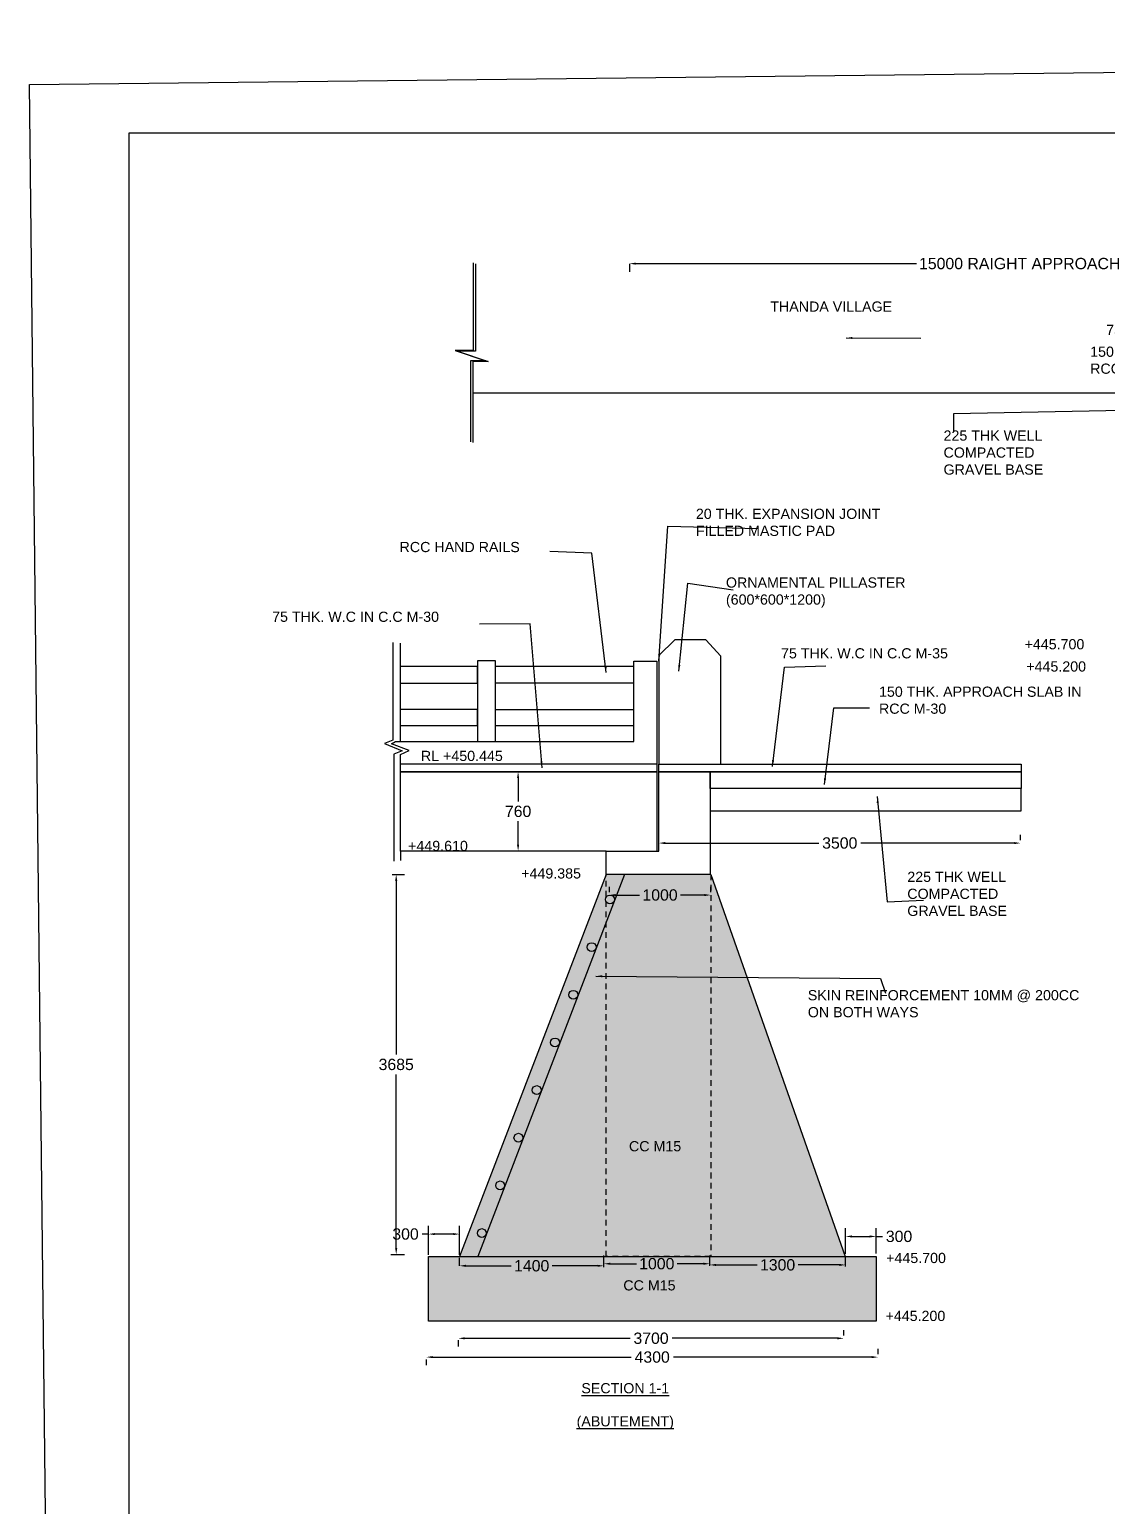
# Model space of a CAD drawing. Header units: metres. Extents: x 450 to 608, y 268 to 479.
# Drawn here: x 498.39 to 522.18, y 314.38 to 347 of the extents above; entities that cross this region are included whole.
import ezdxf

# ---------------------------------------------------------------- set-up
doc = ezdxf.new("R2010")
doc.units = ezdxf.units.M
doc.header["$MEASUREMENT"] = 0
doc.linetypes.add('HIDDEN', pattern=[9.525, 6.35, -3.175])
for name, color, linetype in [('DIMENSION', 255, 'Continuous'), ('DRAWING', 7, 'Continuous'), ('HATCH', 7, 'Continuous'), ('TEXT', 255, 'Continuous')]:
    doc.layers.add(name, color=color, linetype=linetype)
doc.styles.get("Standard").update_dxf_attribs({"font": 'arial.ttf'})
doc.dimstyles.get("Standard").update_dxf_attribs({"dimtxt": 0.25, "dimasz": 0.14, "dimexe": 0.18, "dimexo": 0.0625, "dimgap": 0.09, "dimtad": 0, "dimtih": 1, "dimtoh": 1, "dimdec": 4, "dimzin": 0, "dimdsep": 46, "dimtxsty": 'Standard', "dimcen": 0.09, "dimadec": 0, "dimazin": 0, "dimtfac": 1, "dimtdec": 4, "dimtofl": 0, "dimtmove": 0, "dimatfit": 3, "dimfxl": 0, "dimtolj": 1, "dimtzin": 0, "dimarcsym": 0})

# ---------------------------------------------------------------- blocks, each defined once
blk = doc.blocks.new('*D81')
at = {"layer": 'Defpoints', "color": 0, "ltscale": 0.02, "transparency": 16777216}
for p in [(511.629, 341.892), (511.629, 341.831), (528.857, 341.871)]:
    blk.add_point(p, dxfattribs=at)
at = {"layer": 'DIMENSION', "color": 0, "lineweight": -2, "ltscale": 0.02, "transparency": 16777216}
for p, q in [((511.629, 341.829), (511.629, 341.651)), ((511.769, 341.831), (517.964, 341.831)), ((528.717, 341.831), (522.522, 341.831)), ((528.857, 341.808), (528.857, 341.651))]:
    blk.add_line(p, q, dxfattribs=at)
at = {"layer": 'DIMENSION', "color": 0, "ltscale": 0.02, "transparency": 16777216}
for points in [[(511.769, 341.854), (511.769, 341.807), (511.629, 341.831)], [(528.717, 341.854), (528.717, 341.807), (528.857, 341.831)]]:
    blk.add_solid(points, dxfattribs=at)
at = {"layer": 'DIMENSION', "color": 0, "ltscale": 0.02, "transparency": 16777216, "insert": (520.243, 341.831), "char_height": 0.25, "attachment_point": 5}
blk.add_mtext('\\A1;15000 RAIGHT APPROACH', dxfattribs=at)
blk = doc.blocks.new('*D122')
at = {"layer": 'Defpoints', "color": 0, "ltscale": 0.02, "transparency": 16777216}
for p in [(509.171, 330.609), (509.171, 330.609), (509.171, 328.859)]:
    blk.add_point(p, dxfattribs=at)
at = {"layer": 'DIMENSION', "color": 0, "lineweight": -2, "ltscale": 0.02, "transparency": 16777216}
for p, q in [((509.108, 330.609), (508.991, 330.609)), ((509.171, 330.469), (509.171, 329.952)), ((509.171, 328.999), (509.171, 329.516)), ((509.108, 328.859), (508.991, 328.859))]:
    blk.add_line(p, q, dxfattribs=at)
at = {"layer": 'DIMENSION', "color": 0, "ltscale": 0.02, "transparency": 16777216}
for points in [[(509.147, 330.469), (509.194, 330.469), (509.171, 330.609)], [(509.147, 328.999), (509.194, 328.999), (509.171, 328.859)]]:
    blk.add_solid(points, dxfattribs=at)
at = {"layer": 'DIMENSION', "color": 0, "ltscale": 0.02, "transparency": 16777216, "insert": (509.171, 329.734), "char_height": 0.25, "attachment_point": 5}
blk.add_mtext('\\A1;760', dxfattribs=at)
blk = doc.blocks.new('*D123')
at = {"layer": 'Defpoints', "color": 0, "ltscale": 0.02, "transparency": 16777216}
for p in [(512.279, 329.035), (520.262, 329.035), (520.262, 329.035)]:
    blk.add_point(p, dxfattribs=at)
at = {"layer": 'DIMENSION', "color": 0, "lineweight": -2, "ltscale": 0.02, "transparency": 16777216}
for p, q in [((512.279, 329.097), (512.279, 329.215)), ((520.262, 329.097), (520.262, 329.215)), ((512.419, 329.035), (515.808, 329.035)), ((520.122, 329.035), (516.733, 329.035))]:
    blk.add_line(p, q, dxfattribs=at)
at = {"layer": 'DIMENSION', "color": 0, "ltscale": 0.02, "transparency": 16777216}
for points in [[(512.419, 329.058), (512.419, 329.011), (512.279, 329.035)], [(520.122, 329.058), (520.122, 329.011), (520.262, 329.035)]]:
    blk.add_solid(points, dxfattribs=at)
at = {"layer": 'DIMENSION', "color": 0, "ltscale": 0.02, "transparency": 16777216, "insert": (516.271, 329.035), "char_height": 0.25, "attachment_point": 5}
blk.add_mtext('\\A1;3500', dxfattribs=at)
blk = doc.blocks.new('*D124')
at = {"layer": 'Defpoints', "color": 0, "ltscale": 0.02, "transparency": 16777216}
for p in [(511.187, 327.887), (513.422, 327.887), (513.422, 327.887)]:
    blk.add_point(p, dxfattribs=at)
at = {"layer": 'DIMENSION', "color": 0, "lineweight": -2, "ltscale": 0.02, "transparency": 16777216}
for p, q in [((511.187, 327.95), (511.187, 328.067)), ((511.327, 327.887), (511.853, 327.887)), ((513.282, 327.887), (512.755, 327.887)), ((513.422, 327.95), (513.422, 328.067))]:
    blk.add_line(p, q, dxfattribs=at)
at = {"layer": 'DIMENSION', "color": 0, "ltscale": 0.02, "transparency": 16777216}
for points in [[(511.327, 327.91), (511.327, 327.864), (511.187, 327.887)], [(513.282, 327.91), (513.282, 327.864), (513.422, 327.887)]]:
    blk.add_solid(points, dxfattribs=at)
at = {"layer": 'DIMENSION', "color": 0, "ltscale": 0.02, "transparency": 16777216, "insert": (512.304, 327.887), "char_height": 0.25, "attachment_point": 5}
blk.add_mtext('\\A1;1000', dxfattribs=at)
blk = doc.blocks.new('*D125')
at = {"layer": 'Defpoints', "color": 0, "ltscale": 0.02, "transparency": 16777216}
for p in [(511.064, 319.699), (507.878, 319.634), (511.064, 319.608)]:
    blk.add_point(p, dxfattribs=at)
at = {"layer": 'DIMENSION', "color": 0, "lineweight": -2, "ltscale": 0.02, "transparency": 16777216}
for p, q in [((507.878, 319.697), (507.878, 319.879)), ((508.018, 319.699), (509.02, 319.699)), ((510.924, 319.699), (509.922, 319.699)), ((511.064, 319.671), (511.064, 319.879))]:
    blk.add_line(p, q, dxfattribs=at)
at = {"layer": 'DIMENSION', "color": 0, "ltscale": 0.02, "transparency": 16777216}
for points in [[(508.018, 319.723), (508.018, 319.676), (507.878, 319.699)], [(510.924, 319.723), (510.924, 319.676), (511.064, 319.699)]]:
    blk.add_solid(points, dxfattribs=at)
at = {"layer": 'DIMENSION', "color": 0, "ltscale": 0.02, "transparency": 16777216, "insert": (509.471, 319.699), "char_height": 0.25, "attachment_point": 5}
blk.add_mtext('\\A1;1400', dxfattribs=at)
blk = doc.blocks.new('*D126')
at = {"layer": 'Defpoints', "color": 0, "ltscale": 0.02, "transparency": 16777216}
for p in [(511.064, 319.699), (513.4, 319.745), (513.4, 319.634)]:
    blk.add_point(p, dxfattribs=at)
at = {"layer": 'DIMENSION', "color": 0, "lineweight": -2, "ltscale": 0.02, "transparency": 16777216}
for p, q in [((511.064, 319.762), (511.064, 319.925)), ((511.204, 319.745), (511.781, 319.745)), ((513.26, 319.745), (512.683, 319.745)), ((513.4, 319.697), (513.4, 319.925))]:
    blk.add_line(p, q, dxfattribs=at)
at = {"layer": 'DIMENSION', "color": 0, "ltscale": 0.02, "transparency": 16777216}
for points in [[(511.204, 319.768), (511.204, 319.721), (511.064, 319.745)], [(513.26, 319.768), (513.26, 319.721), (513.4, 319.745)]]:
    blk.add_solid(points, dxfattribs=at)
at = {"layer": 'DIMENSION', "color": 0, "ltscale": 0.02, "transparency": 16777216, "insert": (512.232, 319.745), "char_height": 0.25, "attachment_point": 5}
blk.add_mtext('\\A1;1000', dxfattribs=at)
blk = doc.blocks.new('*D127')
at = {"layer": 'Defpoints', "color": 0, "ltscale": 0.02, "transparency": 16777216}
for p in [(516.399, 319.719), (513.4, 319.634), (516.399, 319.621)]:
    blk.add_point(p, dxfattribs=at)
at = {"layer": 'DIMENSION', "color": 0, "lineweight": -2, "ltscale": 0.02, "transparency": 16777216}
for p, q in [((513.4, 319.697), (513.4, 319.899)), ((513.54, 319.719), (514.448, 319.719)), ((516.259, 319.719), (515.351, 319.719)), ((516.399, 319.684), (516.399, 319.899))]:
    blk.add_line(p, q, dxfattribs=at)
at = {"layer": 'DIMENSION', "color": 0, "ltscale": 0.02, "transparency": 16777216}
for points in [[(513.54, 319.742), (513.54, 319.695), (513.4, 319.719)], [(516.259, 319.742), (516.259, 319.695), (516.399, 319.719)]]:
    blk.add_solid(points, dxfattribs=at)
at = {"layer": 'DIMENSION', "color": 0, "ltscale": 0.02, "transparency": 16777216, "insert": (514.899, 319.719), "char_height": 0.25, "attachment_point": 5}
blk.add_mtext('\\A1;1300', dxfattribs=at)
blk = doc.blocks.new('*D128')
at = {"layer": 'Defpoints', "color": 0, "ltscale": 0.02, "transparency": 16777216}
for p in [(517.074, 320.348), (516.399, 319.899), (517.074, 319.905)]:
    blk.add_point(p, dxfattribs=at)
at = {"layer": 'DIMENSION', "color": 0, "lineweight": -2, "ltscale": 0.02, "transparency": 16777216}
for p, q in [((516.399, 319.961), (516.399, 320.528)), ((516.539, 320.348), (516.934, 320.348)), ((517.074, 319.968), (517.074, 320.528)), ((517.074, 320.348), (517.214, 320.348))]:
    blk.add_line(p, q, dxfattribs=at)
at = {"layer": 'DIMENSION', "color": 0, "ltscale": 0.02, "transparency": 16777216}
for points in [[(516.539, 320.371), (516.539, 320.324), (516.399, 320.348)], [(516.934, 320.371), (516.934, 320.324), (517.074, 320.348)]]:
    blk.add_solid(points, dxfattribs=at)
at = {"layer": 'DIMENSION', "color": 0, "ltscale": 0.02, "transparency": 16777216, "insert": (517.58, 320.348), "char_height": 0.25, "attachment_point": 5}
blk.add_mtext('\\A1;300', dxfattribs=at)
blk = doc.blocks.new('*D129')
at = {"layer": 'Defpoints', "color": 0, "ltscale": 0.02, "transparency": 16777216}
for p in [(507.192, 320.4), (507.192, 319.879), (507.878, 319.879)]:
    blk.add_point(p, dxfattribs=at)
at = {"layer": 'DIMENSION', "color": 0, "lineweight": -2, "ltscale": 0.02, "transparency": 16777216}
for p, q in [((507.192, 320.4), (507.052, 320.4)), ((507.192, 319.942), (507.192, 320.58)), ((507.738, 320.4), (507.332, 320.4)), ((507.878, 319.942), (507.878, 320.58))]:
    blk.add_line(p, q, dxfattribs=at)
at = {"layer": 'DIMENSION', "color": 0, "ltscale": 0.02, "transparency": 16777216}
for points in [[(507.332, 320.423), (507.332, 320.377), (507.192, 320.4)], [(507.738, 320.423), (507.738, 320.377), (507.878, 320.4)]]:
    blk.add_solid(points, dxfattribs=at)
at = {"layer": 'DIMENSION', "color": 0, "ltscale": 0.02, "transparency": 16777216, "insert": (506.686, 320.4), "char_height": 0.25, "attachment_point": 5}
blk.add_mtext('\\A1;300', dxfattribs=at)
blk = doc.blocks.new('*D130')
at = {"layer": 'Defpoints', "color": 0, "ltscale": 0.02, "transparency": 16777216}
for p in [(507.85, 318.119), (516.36, 318.098), (516.36, 318.098)]:
    blk.add_point(p, dxfattribs=at)
at = {"layer": 'DIMENSION', "color": 0, "lineweight": -2, "ltscale": 0.02, "transparency": 16777216}
for p, q in [((507.85, 318.056), (507.85, 317.918)), ((507.99, 318.098), (511.642, 318.098)), ((516.22, 318.098), (512.568, 318.098)), ((516.36, 318.16), (516.36, 318.278))]:
    blk.add_line(p, q, dxfattribs=at)
at = {"layer": 'DIMENSION', "color": 0, "ltscale": 0.02, "transparency": 16777216}
for points in [[(507.99, 318.121), (507.99, 318.075), (507.85, 318.098)], [(516.22, 318.121), (516.22, 318.075), (516.36, 318.098)]]:
    blk.add_solid(points, dxfattribs=at)
at = {"layer": 'DIMENSION', "color": 0, "ltscale": 0.02, "transparency": 16777216, "insert": (512.105, 318.098), "char_height": 0.25, "attachment_point": 5}
blk.add_mtext('\\A1;3700', dxfattribs=at)
blk = doc.blocks.new('*D131')
at = {"layer": 'Defpoints', "color": 0, "ltscale": 0.02, "transparency": 16777216}
for p in [(507.144, 317.693), (517.117, 317.683), (517.117, 317.683)]:
    blk.add_point(p, dxfattribs=at)
at = {"layer": 'DIMENSION', "color": 0, "lineweight": -2, "ltscale": 0.02, "transparency": 16777216}
for p, q in [((507.284, 317.683), (511.663, 317.683)), ((516.977, 317.683), (512.599, 317.683)), ((517.117, 317.746), (517.117, 317.863)), ((507.144, 317.631), (507.144, 317.503))]:
    blk.add_line(p, q, dxfattribs=at)
at = {"layer": 'DIMENSION', "color": 0, "ltscale": 0.02, "transparency": 16777216}
for points in [[(507.284, 317.706), (507.284, 317.66), (507.144, 317.683)], [(516.977, 317.706), (516.977, 317.66), (517.117, 317.683)]]:
    blk.add_solid(points, dxfattribs=at)
at = {"layer": 'DIMENSION', "color": 0, "ltscale": 0.02, "transparency": 16777216, "insert": (512.131, 317.683), "char_height": 0.25, "attachment_point": 5}
blk.add_mtext('\\A1;4300', dxfattribs=at)
blk = doc.blocks.new('*D132')
at = {"layer": 'Defpoints', "color": 0, "ltscale": 0.02, "transparency": 16777216}
for p in [(506.33, 328.34), (506.296, 319.949), (506.48, 319.949)]:
    blk.add_point(p, dxfattribs=at)
at = {"layer": 'DIMENSION', "color": 0, "lineweight": -2, "ltscale": 0.02, "transparency": 16777216}
for p, q in [((506.392, 328.34), (506.66, 328.34)), ((506.48, 328.2), (506.48, 324.362)), ((506.48, 320.089), (506.48, 323.927)), ((506.359, 319.949), (506.66, 319.949))]:
    blk.add_line(p, q, dxfattribs=at)
at = {"layer": 'DIMENSION', "color": 0, "ltscale": 0.02, "transparency": 16777216}
for points in [[(506.456, 328.2), (506.503, 328.2), (506.48, 328.34)], [(506.456, 320.089), (506.503, 320.089), (506.48, 319.949)]]:
    blk.add_solid(points, dxfattribs=at)
at = {"layer": 'DIMENSION', "color": 0, "ltscale": 0.02, "transparency": 16777216, "insert": (506.48, 324.145), "char_height": 0.25, "attachment_point": 5}
blk.add_mtext('\\A1;3685', dxfattribs=at)

msp = doc.modelspace()

# ---------------------------------------------------------------- hatches: boundary and pattern name
at = {"layer": 'HATCH', "ltscale": 0.02}
h = msp.add_hatch(dxfattribs=at)
h.set_pattern_fill('AR-CONC', color=256, scale=0.09)
h.set_pattern_definition([(50, (0, 0), (0.64553416, -0.05647692), [0.0675, -0.7425]), (355, (0, 0), (-0.1248762, 0.6769729), [0.054, -0.594]), (100.45144, (0.0538, -0.0047), (0.52065796, 0.620496), [0.0573662, -0.6310279]), (46.1842, (0, 0.18), (0.9605172, -0.1489674), [0.10125, -1.11375]), (96.63564, (0.08, 0.1676), (0.8411958, 0.8767067), [0.0860493, -0.9465424]), (351.18416, (0, 0.18), (0.8411958, 0.8767067), [0.081, -0.891]), (21, (0.09, 0.135), (0.53721635, -0.362357), [0.0675, -0.7425]), (326, (0.09, 0.135), (0.2189838, 0.65263504), [0.054, -0.594]), (71.45144, (0.13477, 0.1048), (0.75620014, 0.29027804), [0.0573662, -0.6310279]), (37.5, (0, 0), (0.01094387, 0.29960447), [0, -0.5868, 0, -0.603, 0, -0.59625]), (7.5, (0, 0), (0.23676258, 0.35497054), [0, -0.3438, 0, -0.5733, 0, -0.22725]), (327.5, (-0.2007, 0), (0.48044019, -0.020299385), [0, -0.225, 0, -0.702, 0, -0.9315]), (317.5, (-0.2907, 0), (0.52486755, 0.09009448), [0, -0.2925, 0, -0.4662, 0, -0.6615])])
h.paths.add_polyline_path([(581.44054, 322.20102), (581.36782, 322.768, -0.06386683), (581.3641, 322.79706), (581.20845, 324.01059, -0.06386683), (581.20473, 324.03965), (581.04908, 325.25318, -0.06386683), (581.04536, 325.28224), (580.94889, 326.0344), (579.63792, 326.0344), (579.14903, 322.09739), (579.14903, 320.06883), (580.28305, 320.06883), (580.28305, 320.56586), (580.42704, 319.66335), (580.42704, 320.09498), (581.44054, 320.09498)])
h.paths.add_polyline_path([(581.44054, 319.99879), (580.43398, 319.99879), (580.43398, 319.56716), (580.28999, 320.46967), (580.28999, 319.97264), (579.14903, 319.97264), (579.14903, 314.34399), (581.44054, 314.34399)])
h.paths.add_polyline_path([(579.14903, 319.97264), (578.88519, 319.97264), (578.18625, 314.34399), (579.14903, 314.34399)])
h.paths.add_polyline_path([(582.16468, 316.55506, -0.06386683), (582.16095, 316.58411), (582.00531, 317.79765, -0.06386683), (582.00158, 317.8267), (581.84593, 319.04024, -0.06386683), (581.84221, 319.06929), (581.72299, 319.99879), (581.44054, 319.99879), (581.44054, 314.34399), (582.44826, 314.34399), (582.32405, 315.31247, -0.06386683), (582.32032, 315.34153)])
h.paths.add_polyline_path([(583.87049, 314.34399), (576.76147, 314.34399), (576.76147, 312.97125), (583.87049, 312.97125)])
h.paths.add_polyline_path([(578.58913, 317.58841, -0.94006051), (578.35974, 317.6026, -1), (578.59001, 317.6026, -0.03089568), (578.58913, 317.58841), (578.74828, 318.87009, -0.94006051), (578.51889, 318.88428, -1), (578.74916, 318.88428, -0.03089568), (578.74828, 318.87009), (578.88519, 319.97264), (578.39631, 319.97264), (577.69737, 314.34399), (578.18625, 314.34399), (578.27082, 315.02506, -0.94006051), (578.04143, 315.03925, -1), (578.2717, 315.03925, -0.03089568), (578.27082, 315.02506), (578.42997, 316.30674, -0.94006051), (578.20058, 316.32092, -1), (578.43085, 316.32092, -0.03089568), (578.42997, 316.30674)])
h.paths.add_polyline_path([(579.14903, 322.62047, -0.51522495), (578.99635, 322.72931, -0.51522495), (579.14903, 322.83815), (579.14903, 326.0344), (578.40825, 320.06883), (578.73135, 320.06883, -0.25639233), (578.67804, 320.16596, -1), (578.90831, 320.16596, -0.03089568), (578.90743, 320.15177), (579.06659, 321.43345, -0.94006051), (578.8372, 321.44763, -1), (579.06747, 321.44763, -0.03089568), (579.06659, 321.43345), (579.14903, 322.09739)])
h.paths.add_polyline_path([(579.63792, 326.0344), (579.14903, 326.0344), (579.1555, 324.01099, -1), (579.38577, 324.01099, -0.03089568), (579.38489, 323.9968), (579.54405, 325.27848, -0.94006051), (579.31466, 325.29267, -1), (579.54493, 325.29267, -0.03089568), (579.54405, 325.27848)], flags=17)
h.paths.add_polyline_path([(581.44054, 326.0344), (580.94889, 326.0344), (581.04536, 325.28224, -1), (581.27562, 325.28224, -0.87993454), (581.04908, 325.25318), (581.20473, 324.03965, -1), (581.43499, 324.03965)], flags=17)
h.paths.add_polyline_path([(581.44499, 326.0344), (581.44054, 326.0344), (581.44054, 322.9055, -0.5185459), (581.59437, 322.79706, -0.5185459), (581.44054, 322.68862), (581.44054, 322.20102), (581.52347, 321.55447, -1), (581.75374, 321.55447, -0.87993454), (581.52719, 321.52541), (581.68284, 320.31188, -1), (581.91311, 320.31188, -0.87993454), (581.68656, 320.28283), (581.71066, 320.09498), (582.20677, 320.09498)])
h.paths.add_polyline_path([(582.2191, 319.99879), (581.72299, 319.99879), (581.84221, 319.06929, -1), (582.07248, 319.06929, -0.87993454), (581.84593, 319.04024), (582.00158, 317.8267, -1), (582.23185, 317.8267, -0.87993454), (582.00531, 317.79765), (582.16095, 316.58411, -1), (582.39122, 316.58411, -0.87993454), (582.16468, 316.55506), (582.32032, 315.34153, -1), (582.55059, 315.34153, -0.87993454), (582.32405, 315.31247), (582.44826, 314.34399), (582.94437, 314.34399)])
h.paths.add_polyline_path([(581.71066, 320.09498), (581.44054, 320.09498), (581.44054, 319.99879), (581.72299, 319.99879)])
h.paths.add_polyline_path([(579.14903, 320.06883), (578.89714, 320.06883), (578.88519, 319.97264), (579.14903, 319.97264)])
h.paths.add_polyline_path([(517.07447, 319.90525), (507.19194, 319.90525), (507.19194, 318.48031), (517.07447, 318.48031)])
h.paths.add_polyline_path([(511.11514, 327.28782), (508.28112, 319.90525), (511.11514, 319.90525)], flags=17)
h.paths.add_polyline_path([(513.4218, 328.34044), (511.51922, 328.34044), (511.11514, 327.28782), (511.11514, 319.90525), (513.4218, 319.90525)])
h.paths.add_polyline_path([(513.4218, 328.34044), (513.4218, 319.90525), (516.39117, 319.90525)])
h.paths.add_polyline_path([(509.88812, 324.63154, -1), (510.08515, 324.63154, -0.0918906), (510.0786, 324.59624), (510.48265, 325.64879, -0.8313615), (510.2922, 325.68416, -1), (510.48922, 325.68416, -0.0918906), (510.48268, 325.64886), (510.88672, 326.70138, -0.83123493), (510.69628, 326.73678, -1), (510.8933, 326.73678, -0.0918906), (510.88676, 326.70148), (511.11514, 327.2933), (511.11514, 327.73751, -0.13958997), (511.10036, 327.7894, -0.13958997), (511.11514, 327.84129), (511.11514, 328.34044), (507.87704, 319.90525), (508.28112, 319.90525), (508.46228, 320.38576, -0.83168533), (508.27181, 320.42106, -1), (508.46883, 320.42106, -0.0918906), (508.46228, 320.38576), (508.86635, 321.43834, -0.83153287), (508.67589, 321.47368, -1), (508.87291, 321.47368, -0.0918906), (508.86636, 321.43838), (509.27043, 322.49096, -0.83150962), (509.07996, 322.5263, -1), (509.27699, 322.5263, -0.0918906), (509.27044, 322.491), (509.6745, 323.54357, -0.83147801), (509.48404, 323.57892, -1), (509.68107, 323.57892, -0.0918906), (509.67452, 323.54362), (510.07858, 324.59618, -0.83143253)])
h.paths.add_polyline_path([(511.51922, 328.34044), (511.11514, 328.34044), (511.11514, 327.84129, -0.7550172), (511.29738, 327.7894, -0.0918906), (511.29084, 327.7541)])
h.paths.add_polyline_path([(511.29084, 327.7541, -0.62010438), (511.11514, 327.73751), (511.11514, 327.28782)])
h.paths.add_polyline_path([(579.6701, 318.23056), (581.29201, 318.23189), (581.29152, 318.82623), (579.66961, 318.82491)], flags=24)
h.paths.add_polyline_path([(579.32828, 313.42245), (580.95018, 313.42378), (580.9497, 314.01812), (579.32779, 314.01679)], flags=24)
h = msp.add_hatch(color=256, dxfattribs=at)
h.dxf.hatch_style = 1
h.paths.add_polyline_path([(511.11514, 327.84129), (511.11514, 327.73751, 0.7550172), (511.29738, 327.7894, 0.7550172)])
h.paths.add_polyline_path([(510.69628, 326.73678, 1), (510.8933, 326.73678, 1)])
h.paths.add_polyline_path([(510.48922, 325.68416, 1), (510.2922, 325.68416, 1)])
h.paths.add_polyline_path([(509.88812, 324.63154, 1), (510.08515, 324.63154, 1)])
h.paths.add_polyline_path([(509.48404, 323.57892, 1), (509.68107, 323.57892, 1)])
h.paths.add_polyline_path([(509.27699, 322.5263, 1), (509.07996, 322.5263, 1)])
h.paths.add_polyline_path([(508.67589, 321.47368, 1), (508.87291, 321.47368, 1)])
h.paths.add_polyline_path([(508.27181, 320.42106, 1), (508.46883, 320.42106, 1)])

# ---------------------------------------------------------------- linework, layer by layer
at = {"ltscale": 0.02}
msp.add_lwpolyline([(607.8957, 269.45396), (499.25064, 268.24329), (498.38651, 345.78987), (607.03157, 347.00054)], close=True, dxfattribs=at)
at = {"layer": 'DRAWING', "linetype": 'HIDDEN', "ltscale": 0.02}
for p, q in [((511.11514, 319.90525), (511.11514, 328.34044)), ((513.4218, 328.34044), (513.4218, 319.90525)), ((513.4218, 319.90525), (511.11514, 319.90525))]:
    msp.add_line(p, q, dxfattribs=at)
at = {"layer": 'DRAWING', "ltscale": 0.02}
for points in [[(508.17581, 341.84668), (508.17581, 339.91213), (507.78212, 339.91213), (508.45512, 339.68797), (508.11862, 339.68797), (508.11862, 337.89459)], [(508.22742, 341.82949), (508.22742, 339.89494), (507.83372, 339.89494), (508.50673, 339.67078), (508.17023, 339.67078), (508.17023, 337.8774)], [(508.17023, 338.98013), (540.24747, 338.98013)], [(506.40357, 333.46742), (506.40357, 331.30947), (506.21846, 331.23053), (506.60973, 331.07452), (506.42537, 330.99557), (506.42537, 328.6345)], [(506.56717, 333.44755), (506.56717, 331.28099)], [(512.27934, 333.17917), (512.62874, 333.52491)], [(513.31667, 333.52491), (512.62874, 333.52491)], [(513.31667, 333.52491), (513.64837, 333.1624)], [(506.577, 330.78366), (506.577, 330.9914), (506.7639, 331.07668), (506.37986, 331.22946), (506.46342, 331.28099), (511.72205, 331.28099), (511.72205, 333.04894), (512.23285, 333.04894), (512.23447, 330.78366)], [(512.27934, 333.17917), (512.27934, 330.77478), (513.64837, 330.77478), (513.64837, 333.1624)], [(511.72205, 332.93727), (508.67438, 332.93727)], [(511.72205, 332.56496), (508.67438, 332.56496)], [(511.72205, 331.97591), (508.67438, 331.97591)], [(511.72205, 331.62248), (508.67438, 331.62248)], [(511.11514, 328.85893), (506.57781, 328.85893), (506.57781, 330.60907), (512.23447, 330.60907), (512.23447, 328.85893)], [(513.4218, 328.34044), (511.11514, 328.34044), (511.11514, 328.85893), (512.27894, 328.85893), (512.27894, 330.60627), (513.41064, 330.60627), (513.41064, 328.34044)], [(506.57781, 328.85893), (506.57781, 328.64936)], [(511.11514, 328.34044), (507.87704, 319.90525)], [(511.51922, 328.34044), (508.28112, 319.90525)], [(513.4218, 328.34044), (516.39117, 319.90525)]]:
    msp.add_lwpolyline(points, dxfattribs=at)
for points in [[(508.27652, 331.28099), (508.67438, 331.28099), (508.67438, 333.06055), (508.27652, 333.06055)], [(508.27652, 332.93727), (506.56717, 332.93727), (506.56717, 332.56476), (508.27652, 332.56476)], [(508.27652, 331.98794), (506.56717, 331.98794), (506.56717, 331.62861), (508.27652, 331.62861)], [(512.23447, 330.60907), (506.577, 330.60907), (506.577, 330.78366), (512.23447, 330.78366)], [(520.27203, 330.60627), (512.27934, 330.60627), (512.27934, 330.77478), (520.27203, 330.77478)], [(513.41064, 330.60627), (520.27203, 330.60627), (520.27203, 330.24014), (513.41064, 330.24014)], [(513.41064, 329.74445), (520.27203, 329.74445), (520.27203, 330.24014), (513.41064, 330.24014)], [(507.19194, 319.90525), (517.07447, 319.90525), (517.07447, 318.48031), (507.19194, 318.48031)]]:
    msp.add_lwpolyline(points, close=True, dxfattribs=at)
for centre in [(511.19887, 327.7894), (510.79479, 326.73678), (510.39071, 325.68416), (509.98663, 324.63154), (509.58256, 323.57892), (509.17848, 322.5263), (508.7744, 321.47368), (508.37032, 320.42106)]:
    msp.add_circle(centre, 0.09851, dxfattribs=at)
at = {"layer": 'TEXT', "ltscale": 0.02}
msp.add_lwpolyline([(500.58522, 344.72169), (605.1961, 344.72169), (605.1961, 271.46101), (500.58522, 271.46101)], close=True, dxfattribs=at)

# ---------------------------------------------------------------- texts
at = {"layer": 'TEXT'}
for s, p in [('+445.700', (520.3506, 333.31403)), ('+445.200', (520.38802, 332.82238)), ('RL +450.445', (507.0248, 330.84738)), ('+449.610', (506.74268, 328.85893)), ('+449.385', (509.2393, 328.25224)), ('+445.700', (517.2952, 319.76016)), ('+445.200', (517.28138, 318.48031)), ('%%USECTION 1-1', (510.56751, 316.88369)), ('%%U(ABUTEMENT)', (510.4628, 316.15313))]:
    msp.add_text(s, height=0.225, dxfattribs=at).set_placement(p)
at = {"layer": 'TEXT', "char_height": 0.225, "attachment_point": 1}
for s, insert, width in [('THANDA VILLAGE', (514.73694, 340.99506), 5.0288973), ('75 THK. W.C IN C.C M-35', (522.15134, 340.48131), 5.0288973), ('150 THK. APPROACH SLAB IN RCC M-30', (521.79831, 339.99868), 5.0288973), ('225 THK WELL COMPACTED GRAVEL BASE', (518.56222, 338.1467), 3.1789071), ('20 THK. EXPANSION JOINT FILLED MASTIC PAD', (513.09503, 336.41825), 5.0737907), ('RCC HAND RAILS ', (506.55426, 335.68489), 6.220623), ('ORNAMENTAL PILLASTER\\P(600*600*1200)', (513.75867, 334.90068), 6.220623), ('75 THK. W.C IN C.C M-30', (503.74082, 334.14509), 5.0288973), ('75 THK. W.C IN C.C M-35', (514.97502, 333.33812), 5.0288973), ('150 THK. APPROACH SLAB IN RCC M-30', (517.13735, 332.49032), 5.0288973), ('225 THK WELL COMPACTED GRAVEL BASE', (517.76216, 328.40149), 3.1789071), ('SKIN REINFORCEMENT 10MM @ 200CC ON BOTH WAYS', (515.5659, 325.78834), 6.220623)]:
    msp.add_mtext(s, dxfattribs=dict(at, insert=insert, width=width))
at = {"layer": 'TEXT', "char_height": 0.225, "width": 1.4644497, "attachment_point": 1, "rotation": 0.04695}
for insert in [(511.61813, 322.45271), (511.49346, 319.37968)]:
    msp.add_mtext('CC M15', dxfattribs=dict(at, insert=insert))

# ---------------------------------------------------------------- dimensions: what is measured, and where the dimension line sits
at = {"layer": 'DIMENSION', "ltscale": 0.02}
for base, p1, p2, text, picture, middle in [((511.62866, 341.83056), (528.85712, 341.87085), (511.62866, 341.89199), '15000 RAIGHT APPROACH', '*D81', (520.24289, 341.83056)), ((520.2622, 329.03477), (512.27894, 329.03477), (520.2622, 329.03477), '3500', '*D123', (516.27057, 329.03477)), ((513.4218, 327.88713), (511.18652, 327.88713), (513.4218, 327.88713), '1000', '*D124', (512.30416, 327.88713)), ((507.19194, 320.40015), (507.87785, 319.8793), (507.19194, 319.8793), '300', '*D129', (506.68628, 320.40015)), ((517.07447, 320.34777), (516.39851, 319.89875), (517.07447, 319.90525), '300', '*D128', (517.58014, 320.34777)), ((511.06419, 319.6993), (507.87785, 319.63445), (511.06419, 319.60849), '1400', '*D125', (509.47102, 319.6993)), ((513.4004, 319.74468), (511.06419, 319.6993), (513.4004, 319.63445), '1000', '*D126', (512.2323, 319.74468)), ((516.39851, 319.71875), (513.4004, 319.63445), (516.39851, 319.62147), '1300', '*D127', (514.89946, 319.71875)), ((516.35977, 318.09788), (507.84968, 318.11862), (516.35977, 318.09788), '3700', '*D130', (512.10473, 318.09788)), ((517.11738, 317.68305), (507.14395, 317.69342), (517.11738, 317.68305), '4300', '*D131', (512.13066, 317.68305))]:
    dim = msp.add_linear_dim(base=base, p1=p1, p2=p2, text=text, dimstyle='Standard', dxfattribs=at)
    dim.commit()
    dim.dimension.update_dxf_attribs({"geometry": picture, "text_midpoint": middle})
for base, p1, p2, text, picture, middle in [((509.17066, 330.60907), (509.17066, 328.85893), (509.17066, 330.60907), '760', '*D122', (509.17066, 329.734)), ((506.47956, 319.94904), (506.32967, 328.34044), (506.29636, 319.94904), '3685', '*D132', (506.47956, 324.14474))]:
    dim = msp.add_linear_dim(base=base, p1=p1, p2=p2, angle=90, text=text, dimstyle='Standard', dxfattribs=at)
    dim.commit()
    dim.dimension.update_dxf_attribs({"geometry": picture, "text_midpoint": middle})

# ---------------------------------------------------------------- leaders
for points in [[(516.41141, 340.18934), (518.05975, 340.18763)], [(525.08602, 338.64159), (518.78301, 338.5161), (518.78301, 338.11419)], [(512.27599, 333.05093), (512.47561, 336.03288), (514.46167, 335.98301)], [(511.11826, 332.80158), (510.79888, 335.4345), (509.87073, 335.4744)], [(512.71745, 332.82862), (512.91707, 334.77337), (513.91513, 334.62379)], [(509.69875, 330.69539), (509.43927, 333.87682), (508.32151, 333.86685)], [(514.78343, 330.72429), (515.05285, 332.91839), (515.9611, 332.94828)], [(515.93115, 330.32536), (516.14072, 332.02079), (516.92915, 332.02079)], [(517.09754, 330.06307), (517.31856, 327.73388), (518.12232, 327.77402)], [(510.88834, 326.09452), (517.16763, 326.0443), (517.27814, 325.72305)]]:
    msp.add_leader(points, dimstyle='Standard', override={"dimgap": 0.09, "dimtad": 0}, dxfattribs=at)

doc.saveas('drawing.dxf')
